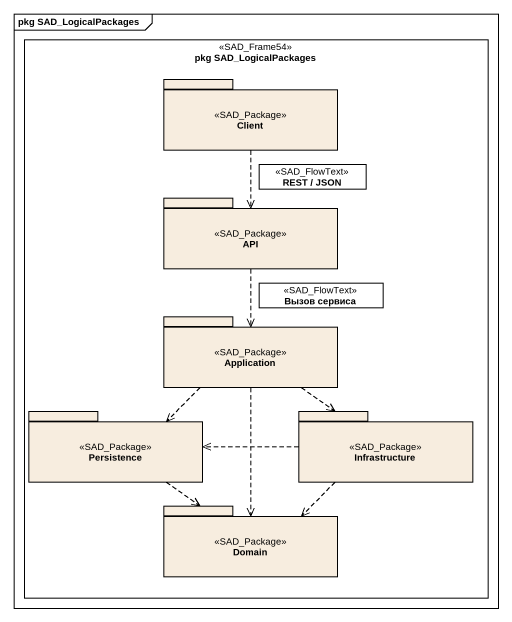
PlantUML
@startuml
mainframe pkg SAD_LogicalPackages
rectangle "pkg SAD_LogicalPackages" as pkg_SAD_LogicalPackages <<SAD_Frame54>> {
  package Client <<SAD_Package>> #F7EDDF {
  }
  rectangle "REST / JSON" as REST_JSON <<SAD_FlowText>>
  package API <<SAD_Package>> #F7EDDF {
  }
  rectangle "Вызов сервиса" as Вызов_сервиса <<SAD_FlowText>>
  package Application <<SAD_Package>> #F7EDDF {
  }
  package Persistence <<SAD_Package>> #F7EDDF {
  }
  package Infrastructure <<SAD_Package>> #F7EDDF {
  }
  package Domain <<SAD_Package>> #F7EDDF {
  }
}
Client ..> API
API ..> Application
Application ..> Persistence
Application ..> Infrastructure
Application ..> Domain
Persistence ..> Domain
Infrastructure .left.> Persistence
Infrastructure ..> Domain
@enduml
